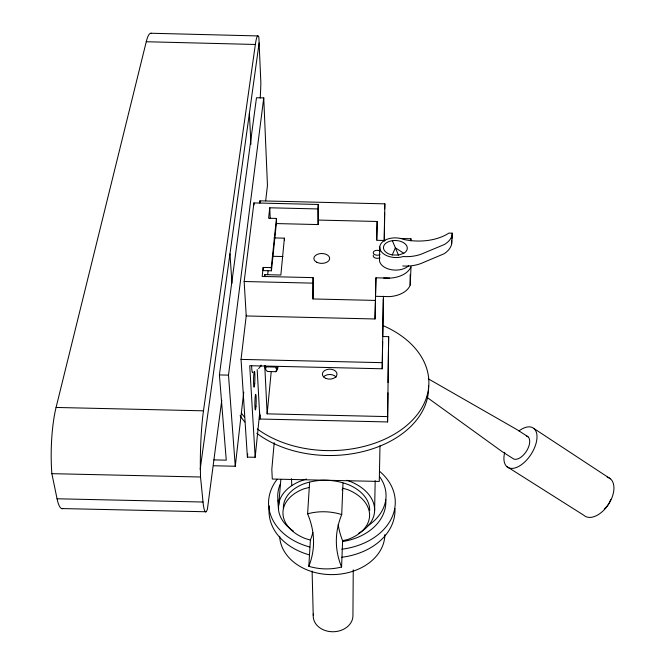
<?xml version="1.0" encoding="UTF-8"?>
<svg xmlns="http://www.w3.org/2000/svg" width="665" height="665" viewBox="0 0 665 665"><rect width="100%" height="100%" fill="white"/><g stroke="black" fill="none" stroke-linecap="round" stroke-linejoin="round"><path stroke-width="1" d="M353.24 569.839L352.932 616.073A19.867 15.91 -1.3 0 1 331.345 631.708A19.867 15.91 -1.3 0 1 313.431 613.637M257.197 369.615L259.899 419.033L387.579 421.943L387.911 392.865M388.028 382.483L388.651 336.665L382.442 336.515M387.579 421.943L388.651 336.665M379.989 445.808L379.283 481.443L272.284 479.041L271.819 469.315L274.204 442.69M246.324 315.119L241.038 359.391L247.388 457.113L255.169 457.287L249.724 365.708L382.209 368.776L382.624 341.76M382.707 336.565L383.289 299.167M384.212 239.949L384.628 212.941M382.209 368.776L383.414 296.233M384.27 241.22L384.844 203.847L259.965 200.838L259.724 202.9M374.619 510.521L375.185 480.67M276.64 223.573L318.153 224.571L318.269 204.463L253.93 202.916L244.163 281.511L246.225 315.958L375.018 318.976L375.949 277.804L389.648 278.136M318.46 220.073L377.163 221.478L376.756 240.306L384.993 240.506M376.723 239.799L377.163 221.478M375.949 277.804L375.509 296.307L389.175 296.623A24.497 15.569 1.8 0 0 409.349 286.848L410.18 285.086L411.028 266.632L410.189 268.394A24.788 15.528 1.8 0 1 389.781 278.128L383.688 277.995M375.018 318.976L375.459 300.422L312.974 298.959L313.099 277.637L262.168 276.432L263.165 267.421L271.303 267.613L276.424 218.428L268.602 218.236L269.757 207.788L317.953 208.943L318.269 204.463M408.643 265.701A15.777 9.859 2 0 1 390.596 269.574A15.777 9.859 2 0 1 379.457 259.491L379.781 246.956M384.703 208.827L384.844 203.847M309.607 482.25L307.612 513.821A158.179 101.03 7.7 0 1 308.809 566.297C319.358 569.481 330.921 569.789 341.586 567.012L342.625 540.745A153.923 101.67 -2.8 0 1 338.194 524.535M341.586 567.012A156.616 101.421 -2.7 0 1 341.719 514.577L343.007 483.006M410.804 240.78L410.895 238.735L400.338 238.486M308.809 566.297L310.397 540.038A155.452 101.28 8 0 0 312.858 532.565M312.974 298.959L313.099 277.637M451.726 240.68L451.643 243.98A29.501 18.13 2.7 0 1 443.954 253.831L423.605 262.376A29.676 18.354 2.3 0 1 402.791 265.975M451.851 238.801L452.25 233.174L448.867 233.099A42.809 25.777 2.5 0 1 404.021 239.525A15.902 9.842 2 0 0 379.773 247.072A15.902 9.842 2 0 0 403.173 256.54A29.842 18.321 2.2 0 0 424.112 252.958L444.569 244.429A29.667 18.096 2.7 0 0 452.308 234.595L452.25 233.174M451.643 243.98L452.308 234.595M278.444 508.376L280.829 479.581M387.762 416.606L267.147 413.854L271.195 371.885M274.03 237.912L284.396 238.161L280.854 275.027L264.845 274.645L264.628 276.607M255.169 457.287L259.683 412.882M259.899 419.033L260.306 414.943M263.165 267.421L263.315 270.605L271.436 270.796L276.549 221.578L276.424 218.428M267.671 274.703L268.111 270.597M247.388 457.113L247.721 454.012M263.315 270.605L263.54 268.552M213.482 465.749L235.26 466.24L243.747 392.167M265.684 200.805L267.455 185.369L263.747 97.921L256.49 97.738L219.408 374.927L226.25 460.163L213.872 459.889M235.26 466.24L228.502 375.135L263.747 97.921M221.753 400.313L207.447 508.925A38.42 4.381 -88.4 0 1 203.025 502.025L200.522 477.005L200.331 465.791A57.257 6.534 -88.5 0 1 203.473 410.82L255.36 44.472A62.227 4.996 -89.7 0 1 258.86 37.041L260.863 82.926A58.769 4.746 -89.9 0 1 260.223 98.054M200.173 469.324L259.117 42.959M62.892 508.584A38.462 8.229 -88.2 0 1 57.057 498.775L51.862 473.663A57.306 12.286 -88.4 0 1 56.076 407.454L146.258 41.737A62.294 9.385 89.3 0 1 151.57 33.408M379.457 259.491L379.881 257.671A3.932 2.452 1.5 0 1 375.127 257.945A3.932 2.452 1.5 0 1 373.356 255.144M265.027 365.401A13.475 1.006 -88.9 0 0 265.393 369.158L267.405 371.502L275.925 371.702L277.912 366.498A13.475 0.898 -88.9 0 1 276.698 366.506M265.393 369.158L266.399 366.856L275.011 367.055L276.981 369.424L275.925 371.702M392.234 254.936L395.376 247.837L403.813 253.282L398.435 255.077L392.234 254.936A11.928 7.382 2 0 1 384.594 244.504A11.928 7.382 2 0 1 402.234 241.985A11.928 7.382 2 0 1 403.813 253.282M260.821 366.024L258.619 368.585M309.283 487.42L303.988 488.792A43.341 28.686 2.7 0 0 282.957 513.338A43.341 28.686 2.7 0 0 305.243 538.542L310.397 540.038M307.612 513.821C318.685 510.795 330.779 511.119 341.719 514.577M342.625 540.745L347.753 539.481A43.341 28.686 2.7 0 0 348.111 489.781L342.799 488.176A153.923 101.67 -2.8 0 0 342.109 489.939M61.579 508.55L206.025 511.767M272.716 256.291L282.957 256.532M244.163 281.511L312.716 283.132M241.038 359.391L382.383 362.666M219.408 374.927L228.502 375.135M56.076 407.454L203.473 410.82M51.862 473.663L200.522 477.005M57.057 498.775L203.025 502.025M151.013 33.25L257.978 35.935M146.258 41.737L255.36 44.472M428.31 378.826L517.553 429.956L528.002 436.772M506.713 466.498L583.812 515.267A22.618 13.4 -56.7 0 0 609.04 503.521A22.618 13.4 -56.7 0 0 607.228 477.171M533.92 428.518L610.354 478.775M426.755 397.171L502.092 451.601L512.599 458.293A13.275 7.107 -56.9 0 0 526.647 450.895A13.275 7.107 -56.9 0 0 526.348 435.916M392.358 240.672L398.435 255.077M229.974 253.797L231.96 283.257M249.375 113.424L250.954 144.239M253.93 202.916L254.03 204.97M264.761 365.575L267.147 413.854M259.965 200.838L260.065 202.908M264.845 274.645L264.936 276.707M271.303 267.613L271.436 270.796M269.757 207.788L270.206 218.536M291.511 478.667L291.752 485.666M284.396 238.161L284.462 240.206M312.109 571.077L313.223 615.291M317.953 208.943L318.153 224.571M410.895 238.735L410.904 240.763M410.139 274.72L410.18 285.086M252.891 372.201A16.384 1.372 -88.9 0 1 251.594 365.659M261.021 365.143A9.842 0.765 -88.9 0 1 260.431 365.808M518.949 430.937A23.425 12.544 -56.9 0 1 536.988 437.637A23.425 12.544 -56.9 0 1 517.461 467.046A23.425 12.544 -56.9 0 1 504.735 452.35M610.744 499.373A12.793 7.623 -56.7 0 1 607.735 505.25M607.228 505.915A12.793 7.623 -56.7 0 1 604.394 508.833M283.373 508.492A43.192 28.703 2.7 0 1 304.337 483.63C318.56 478.75 334.296 479.216 348.302 484.61A43.192 28.703 2.7 0 1 369.69 510.412M347.063 480.288A48.129 31.978 2.7 0 1 358.535 533.413M293.29 530.961A48.129 31.978 2.7 0 1 306.474 479.074M428.543 385.517A98.561 67.755 -0.2 0 1 366.748 450.579A98.561 67.755 -0.2 0 1 256.79 433.264M244.836 422.026A98.561 67.755 -0.2 0 1 240.082 415.658M382.907 325.542A98.894 67.747 -0.2 0 1 405.933 426.132A98.894 67.747 -0.2 0 1 257.28 428.925M244.521 417.105A98.894 67.747 -0.2 0 1 241.528 413.314M385.758 499.423A53.923 40.149 -0.8 0 1 342.417 541.576M278.66 508.7A53.923 40.149 -0.8 0 1 278.128 500.097M379.673 471.352A63.366 47.182 -0.8 0 1 391.461 518.426A63.366 47.182 -0.8 0 1 341.752 549.215M309.865 547.037A63.366 47.182 -0.8 0 1 277.147 479.274M384.877 534.594A52.635 40.033 -0.9 0 1 332.899 574.602A52.635 40.033 -0.9 0 1 279.649 536.289M394.935 508.492A62.984 47.157 -0.8 0 1 341.768 557.262M309.084 554.81A62.984 47.157 -0.8 0 1 269.392 505.957M379.732 476.863A54.173 40.166 -0.8 0 1 367.945 525.732M278.801 504.294A54.173 40.166 -0.8 0 1 280.522 483.538M379.964 254.554A3.94 2.452 1.5 0 1 374.395 254.429A3.94 2.452 1.5 0 1 374.453 250.963A3.94 2.452 1.5 0 1 380.023 251.087M323.547 376.831A7.298 4.996 -0.2 0 1 336.158 377.122M254.703 383.53A7.963 0.657 -88.8 0 0 254.421 371.344A7.963 0.657 -88.8 0 0 253.581 383.015A7.963 0.657 -88.8 0 0 254.703 383.53M255.992 406.224A7.83 0.632 -88.8 0 0 255.717 394.328A7.83 0.632 -88.8 0 0 254.903 405.924A7.83 0.632 -88.8 0 0 255.992 406.224M316.698 262.226A7.897 4.929 -0.1 0 0 329.549 259.284A7.897 4.929 -0.1 0 0 319.067 253.814A7.897 4.929 -0.1 0 0 316.698 262.226M325.817 378.385A7.323 4.996 -0.2 0 0 337.005 374.295A7.323 4.996 -0.2 0 0 326.232 369.748A7.323 4.996 -0.2 0 0 325.817 378.385"/></g></svg>
